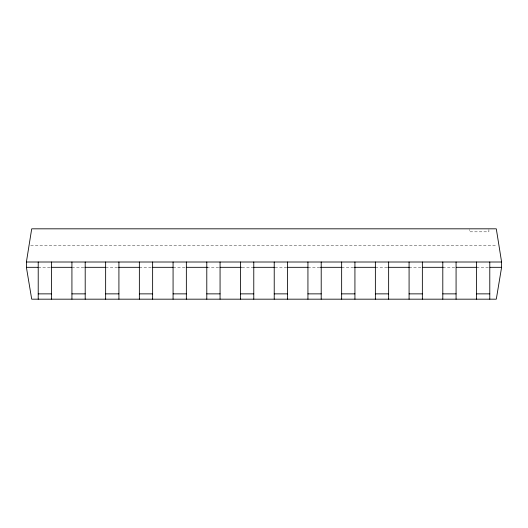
<?xml version="1.0" encoding="UTF-8"?>
<svg xmlns="http://www.w3.org/2000/svg" width="528" height="528" viewBox="0 0 528 528"><rect width="100%" height="100%" fill="white"/><g stroke="black" fill="none" stroke-linecap="round" stroke-linejoin="round"><path stroke-width="0.4" stroke-dasharray="2.64 1.98" d="M30.703 245.414L497.297 245.414M38.214 267.32L51.487 267.32M71.927 267.32L85.199 267.32M105.646 267.32L118.919 267.32M139.359 267.32L152.632 267.32M173.072 267.32L186.351 267.32M206.791 267.32L220.064 267.32M241.982 267.32L253.044 267.32M274.956 267.32L286.757 267.32M307.936 267.32L321.209 267.32M341.649 267.32L354.928 267.32M375.368 267.32L388.641 267.32M409.081 267.32L422.354 267.32M442.801 267.32L456.073 267.32M476.513 267.32L489.786 267.32M488.895 229.574L488.895 231.825L469.247 231.825L469.247 229.574"/><path stroke-width="0.79" d="M26.4 262.007L31.706 228.822L496.294 228.822L501.6 262.007L501.6 267.32L496.294 299.178L31.706 299.178L26.4 267.32L26.4 262.007L501.6 262.007M26.4 267.32L37.937 267.32M51.117 267.32L71.709 267.32M84.889 267.32L105.488 267.32M118.668 267.32L139.267 267.32M152.447 267.32L173.045 267.32M186.226 267.32L207.643 267.32M220.004 267.32L241.421 267.32M253.777 267.32L274.223 267.32M287.496 267.32L308.081 267.32M320.437 267.32L341.847 267.32M354.196 267.32L375.606 267.32M387.961 267.32L409.372 267.32M422.545 267.32L443.131 267.32M456.311 267.32L476.896 267.32M490.07 267.32L501.6 267.32M38.214 293.865L51.487 293.865M71.927 293.865L85.199 293.865M105.646 293.865L118.919 293.865M139.359 293.865L152.632 293.865M173.072 293.865L186.351 293.865M206.791 293.865L220.064 293.865M240.504 293.865L253.777 293.865M274.223 293.865L287.496 293.865M307.936 293.865L321.209 293.865M341.649 293.865L354.928 293.865M375.368 293.865L388.641 293.865M409.081 293.865L422.354 293.865M442.801 293.865L456.073 293.865M476.513 293.865L489.786 293.865M489.786 262.007L489.786 299.178M476.513 262.007L476.513 299.178M456.073 262.007L456.073 299.178M442.801 262.007L442.801 299.178M422.354 262.007L422.354 299.178M409.081 262.007L409.081 299.178M388.641 262.007L388.641 299.178M375.368 262.007L375.368 299.178M354.928 262.007L354.928 299.178M341.649 262.007L341.649 299.178M321.209 262.007L321.209 299.178M307.936 262.007L307.936 299.178M287.496 262.007L287.496 299.178M274.223 262.007L274.223 299.178M253.777 262.007L253.777 299.178M240.504 262.007L240.504 299.178M220.064 262.007L220.064 299.178M206.791 262.007L206.791 299.178M186.351 262.007L186.351 299.178M173.072 262.007L173.072 299.178M152.632 262.007L152.632 299.178M139.359 262.007L139.359 299.178M118.919 262.007L118.919 299.178M105.646 262.007L105.646 299.178M85.199 262.007L85.199 299.178M71.927 262.007L71.927 299.178M51.487 262.007L51.487 299.178M38.214 262.007L38.214 299.178"/></g></svg>
